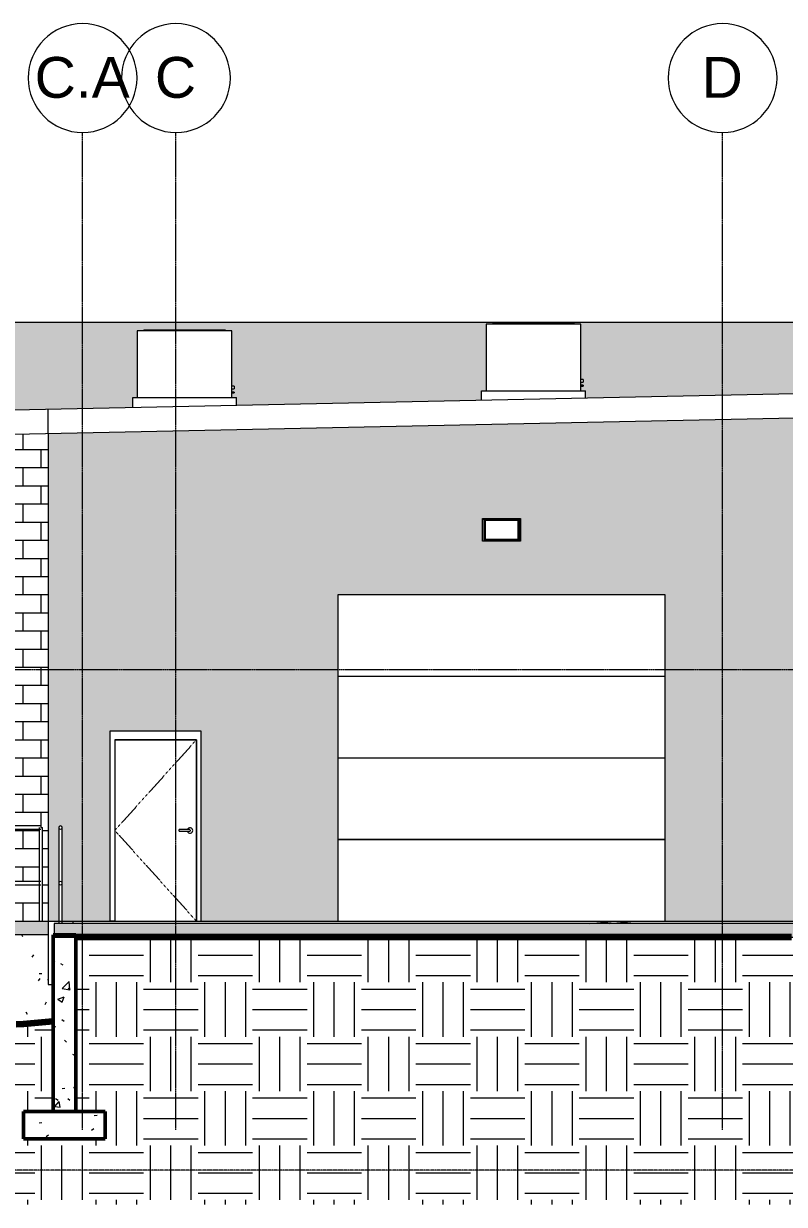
# Model space of a CAD drawing. Header units: inches. Extents: x -4221 to 4009, y -195 to 396.
# Drawn here: x -498 to -163, y -125 to 396 of the extents above; entities that cross this region are included whole.
import ezdxf

# ---------------------------------------------------------------- set-up
doc = ezdxf.new("R2010")
doc.units = ezdxf.units.IN
doc.header["$MEASUREMENT"] = 0
for name, pattern in [('Aligning Line 1_8_', [0.25, 0.125, -0.125]), ('Dash 1_16_', [0.125, 0.0625, -0.0625]), ('Grid Line 1_2_', [0.875, 0.5, -0.125, 0.125, -0.125])]:
    doc.linetypes.add(name, pattern=pattern)
for name, color, linetype, lineweight in [('A-DOOR', 31, 'Continuous', 13), ('A-DOOR-FRAM', 31, 'Continuous', 9), ('A-FLOR-HRAL', 11, 'Continuous', 9), ('A-FLOR-LEVL', 51, 'Continuous', 9), ('A-ROOF', 132, 'Continuous', 13), ('A-WALL', 113, 'Continuous', 13), ('A-WALL-PATT', 111, 'Continuous', 20), ('C-BLDG-PADS', 91, 'Continuous', 9), ('C-TOPO', 7, 'Continuous', 9), ('E-LITE-EQPM', 33, 'Continuous', 9), ('G-ANNO-SYMB', 111, 'Aligning Line 1_8_', 9), ('M-EQPM', 50, 'Continuous', 9), ('S-FNDN', 32, 'Continuous', 13), ('S-GRID', 1, 'Continuous', 9), ('S-GRID-IDEN', 1, 'Continuous', 9)]:
    doc.layers.add(name, color=color, linetype=linetype, lineweight=lineweight)
doc.styles.add('Arial', font='arial.ttf', dxfattribs={"height": 18})
pattern_1 = [(50, (-445.445, 0), (27.5427, -2.4099), [2.88, -31.68]), (355, (-445.445, 0), (-5.3278, 28.8843), [2.304, -25.344]), (100.451, (-443.15, -0.2), (22.2153, 26.4739), [2.448, -26.924]), (46.184, (-445.445, 7.68), (40.9819, -6.3564), [4.32, -47.52]), (96.636, (-442.03, 7.15), (35.8907, 37.4062), [3.671, -40.386]), (351.184, (-445.445, 7.68), (35.891, 37.4062), [3.456, -38.016]), (21, (-441.605, 5.76), (22.92104, -15.4607), [2.88, -31.68]), (326, (-441.605, 5.76), (9.3435, 27.8457), [2.304, -25.344]), (71.451, (-439.695, 4.472), (32.2648, 12.3844), [2.448, -26.924]), (37.5, (-445.445, 0), (0.46686, 12.78271), [1.267, -23.77, 1.267, -24.461, -25.44]), (37.5, (-445.445, 0), (0.46686, 12.78271), [-50.765, 1.267, -24.173]), (7.5, (-445.445, 0), (10.1016, 15.1451), [1.267, -13.402, 1.267, -23.194, -9.696]), (7.5, (-445.445, 0), (10.1016, 15.1451), [-39.13, 1.267, -8.429]), (327.5, (-454.008, 0), (20.49916, -0.86578), [1.267, -8.333, 1.267, -28.685, -39.744]), (327.5, (-454.008, 0), (20.49916, -0.86578), [-39.552, 1.267, -38.477]), (317.5, (-457.848, 0), (22.3948, 3.8443), [1.267, -11.213, 1.267, -18.624, -28.224]), (317.5, (-457.848, 0), (22.3948, 3.8443), [-32.371, 1.267, -26.957])]
pattern_2 = [(0, (-445.445, 0), (24, 24), [24, -24]), (0, (-445.445, 9), (24, 24), [24, -24]), (0, (-445.445, 18), (24, 24), [24, -24]), (90, (-442.445, 21), (-24, 24), [24, -24]), (90, (-433.445, 21), (-24, 24), [24, -24]), (90, (-424.445, 21), (-24, 24), [24, -24])]

# ---------------------------------------------------------------- blocks, each defined once
blk = doc.blocks.new('Railing - Lapeyre - 1 1_2_ Post-1355937-BUILDING ELEVATION - WEST')
at = {"layer": 'A-FLOR-HRAL'}
for p, q in [((-11501.48, 41.25), (-11501.48, 0)), ((-11499.98, 0), (-11499.98, 41.25))]:
    blk.add_line(p, q, dxfattribs=at)
blk = doc.blocks.new('Railing - Lapeyre - 1 1_2_ Post-V12-BUILDING ELEVATION - WEST')
at = {"layer": 'A-FLOR-HRAL'}
for p, q in [((-11813.9, 41.25), (-11813.9, 0)), ((-11812.4, 17.5), (-11812.4, 40.5)), ((-11812.4, 0), (-11812.4, 16))]:
    blk.add_line(p, q, dxfattribs=at)
blk = doc.blocks.new('Railing - Lapeyre - 1 1_2_ Post-V13-BUILDING ELEVATION - WEST')
at = {"layer": 'A-FLOR-HRAL'}
for p, q in [((-11462.65, 41.25), (-11462.65, 0)), ((-11461.9, 41.25), (-11461.15, 41.25)), ((-11461.15, 0), (-11461.15, 41.25))]:
    blk.add_line(p, q, dxfattribs=at)
blk = doc.blocks.new('Railing - Railing-1339868-BUILDING ELEVATION - WEST')
at = {"layer": 'A-FLOR-HRAL'}
for p, q in [((-11461.9, 42), (-11813.15, 42)), ((-11461.9, 42), (-11461.9, 41.25)), ((-11813.15, 40.5), (-11461.9, 40.5)), ((-11461.9, 17.5), (-11813.15, 17.5)), ((-11813.15, 16), (-11461.9, 16))]:
    blk.add_line(p, q, dxfattribs=at)
for points, knots in [([(-11813.9, 41.25), (-11813.9, 41.32), (-11813.88, 41.41), (-11813.84, 41.54), (-11813.8, 41.63), (-11813.75, 41.69), (-11813.71, 41.74), (-11813.66, 41.79), (-11813.6, 41.85), (-11813.54, 41.89), (-11813.48, 41.92), (-11813.43, 41.94), (-11813.39, 41.96), (-11813.34, 41.97), (-11813.29, 41.99), (-11813.24, 41.99), (-11813.19, 42), (-11813.16, 42), (-11813.15, 42)], [0, 0, 0, 0, 0.0833333, 0.125, 0.1666667, 0.2083333, 0.2291667, 0.25, 0.2916667, 0.3333333, 0.3541667, 0.375, 0.3958333, 0.4166667, 0.4375, 0.4583333, 0.4791667, 0.5, 0.5, 0.5, 0.5]), ([(-11813.15, 40.5), (-11813.16, 40.5), (-11813.19, 40.5), (-11813.24, 40.51), (-11813.29, 40.51), (-11813.34, 40.53), (-11813.39, 40.54), (-11813.43, 40.56), (-11813.48, 40.58), (-11813.52, 40.6), (-11813.56, 40.63), (-11813.62, 40.66), (-11813.66, 40.71), (-11813.71, 40.76), (-11813.75, 40.81), (-11813.8, 40.87), (-11813.84, 40.96), (-11813.88, 41.09), (-11813.9, 41.18), (-11813.9, 41.25)], [0.5, 0.5, 0.5, 0.5, 0.5208333, 0.5416667, 0.5625, 0.5833333, 0.6041667, 0.625, 0.6458333, 0.6666667, 0.6875, 0.7083333, 0.75, 0.7708333, 0.7916667, 0.8333333, 0.875, 0.9166667, 1, 1, 1, 1]), ([(-11813.9, 16.75), (-11813.9, 16.82), (-11813.88, 16.91), (-11813.84, 17.04), (-11813.8, 17.13), (-11813.75, 17.19), (-11813.71, 17.24), (-11813.66, 17.29), (-11813.6, 17.35), (-11813.54, 17.39), (-11813.48, 17.42), (-11813.43, 17.44), (-11813.39, 17.46), (-11813.34, 17.47), (-11813.29, 17.49), (-11813.24, 17.49), (-11813.19, 17.5), (-11813.16, 17.5), (-11813.15, 17.5)], [0, 0, 0, 0, 0.0833333, 0.125, 0.1666667, 0.2083333, 0.2291667, 0.25, 0.2916667, 0.3333333, 0.3541667, 0.375, 0.3958333, 0.4166667, 0.4375, 0.4583333, 0.4791667, 0.5, 0.5, 0.5, 0.5]), ([(-11813.15, 16), (-11813.16, 16), (-11813.19, 16), (-11813.24, 16.01), (-11813.29, 16.01), (-11813.34, 16.03), (-11813.39, 16.04), (-11813.43, 16.06), (-11813.48, 16.08), (-11813.52, 16.1), (-11813.56, 16.13), (-11813.62, 16.16), (-11813.66, 16.21), (-11813.71, 16.26), (-11813.75, 16.31), (-11813.8, 16.37), (-11813.84, 16.46), (-11813.88, 16.59), (-11813.9, 16.68), (-11813.9, 16.75)], [0.5, 0.5, 0.5, 0.5, 0.5208333, 0.5416667, 0.5625, 0.5833333, 0.6041667, 0.625, 0.6458333, 0.6666667, 0.6875, 0.7083333, 0.75, 0.7708333, 0.7916667, 0.8333333, 0.875, 0.9166667, 1, 1, 1, 1])]:
    blk.add_open_spline(points, degree=3, knots=knots, dxfattribs=at)
for name, p in [('Railing - Lapeyre - 1 1_2_ Post-V12-BUILDING ELEVATION - WEST', (0, 0)), ('Railing - Lapeyre - 1 1_2_ Post-1355937-BUILDING ELEVATION - WEST', (-271.83, 0)), ('Railing - Lapeyre - 1 1_2_ Post-1355937-BUILDING ELEVATION - WEST', (-233, 0)), ('Railing - Lapeyre - 1 1_2_ Post-1355937-BUILDING ELEVATION - WEST', (-194.17, 0)), ('Railing - Lapeyre - 1 1_2_ Post-1355937-BUILDING ELEVATION - WEST', (-155.33, 0)), ('Railing - Lapeyre - 1 1_2_ Post-1355937-BUILDING ELEVATION - WEST', (-116.5, 0)), ('Railing - Lapeyre - 1 1_2_ Post-1355937-BUILDING ELEVATION - WEST', (-77.67, 0)), ('Railing - Lapeyre - 1 1_2_ Post-1355937-BUILDING ELEVATION - WEST', (-38.83, 0)), ('Railing - Lapeyre - 1 1_2_ Post-1355937-BUILDING ELEVATION - WEST', (0, 0)), ('Railing - Lapeyre - 1 1_2_ Post-V13-BUILDING ELEVATION - WEST', (0, 0))]:
    blk.add_blockref(name, p)
blk = doc.blocks.new('Railing - Lapeyre - 1 1_2_ Post-V14-BUILDING ELEVATION - WEST')
at = {"layer": 'A-FLOR-HRAL'}
for p, q in [((-11454.02, 41.25), (-11454.02, -1)), ((-11452.52, -1), (-11452.52, 41.25))]:
    blk.add_line(p, q, dxfattribs=at)
blk = doc.blocks.new('Railing - Railing-1341484-BUILDING ELEVATION - WEST')
at = {"layer": 'A-FLOR-HRAL'}
for centre, start, end in [((-11453.27, 41.25), 360, 180), ((-11453.27, 41.25), 180, 360), ((-11453.27, 16.75), 360, 180), ((-11453.27, 16.75), 180, 360)]:
    blk.add_arc(centre, 0.75, start, end, dxfattribs=at)
blk.add_blockref('Railing - Lapeyre - 1 1_2_ Post-V14-BUILDING ELEVATION - WEST', (0, 0))
blk = doc.blocks.new('Condensing Unit - Air Cooled - DX - 6-10 Tons - 6 Tons-1352867-BUILDING ELEVATION - WEST')
at = {"layer": 'M-EQPM'}
for p, q in [((-11265.68, 263.33), (-11265.68, 233.92)), ((-11223.9, 263.33), (-11265.68, 263.33)), ((-11262.75, 263.69), (-11262.75, 263.33)), ((-11262.69, 263.69), (-11251.75, 263.69)), ((-11251.75, 263.69), (-11240.81, 263.69)), ((-11240.83, 263.69), (-11237.83, 263.69)), ((-11240.75, 263.33), (-11240.75, 263.69)), ((-11237.83, 263.69), (-11226.89, 263.69)), ((-11226.83, 263.33), (-11226.83, 263.69)), ((-11223.9, 233.92), (-11223.9, 263.33)), ((-11222.9, 238.87), (-11223.9, 238.87)), ((-11223.9, 237.75), (-11222.9, 237.75)), ((-11222.9, 236.33), (-11223.9, 236.33)), ((-11223.9, 235.95), (-11222.9, 235.95)), ((-11222.9, 238.87), (-11222.9, 238.31)), ((-11222.9, 238.31), (-11222.9, 237.75)), ((-11222.9, 236.32), (-11222.9, 236.14)), ((-11222.9, 236.14), (-11222.9, 235.96)), ((-11267.68, 233.92), (-11221.9, 233.92)), ((-11267.68, 229.62), (-11267.68, 233.92)), ((-11221.9, 230.57), (-11221.9, 233.92))]:
    blk.add_line(p, q, dxfattribs=at)
blk = doc.blocks.new('Condensing Unit - Air Cooled - DX - 6-10 Tons - 6 Tons-V15-BUILDING ELEVATION - WEST')
at = {"layer": 'M-EQPM'}
for p, q in [((-11416.53, 260.73), (-11416.53, 260.37)), ((-11416.47, 260.73), (-11405.53, 260.73)), ((-11405.53, 260.73), (-11394.59, 260.73)), ((-11394.61, 260.73), (-11391.61, 260.73)), ((-11394.53, 260.37), (-11394.53, 260.73)), ((-11391.61, 260.73), (-11380.67, 260.73)), ((-11380.61, 260.37), (-11380.61, 260.73)), ((-11419.46, 260.37), (-11419.46, 230.96)), ((-11377.68, 260.37), (-11419.46, 260.37)), ((-11377.68, 230.96), (-11377.68, 260.37)), ((-11376.68, 235.91), (-11377.68, 235.91)), ((-11377.68, 234.78), (-11376.68, 234.78)), ((-11376.68, 235.91), (-11376.68, 235.35)), ((-11376.68, 235.35), (-11376.68, 234.78)), ((-11421.46, 230.96), (-11375.68, 230.96)), ((-11421.46, 226.41), (-11421.46, 230.96)), ((-11376.68, 233.36), (-11377.68, 233.36)), ((-11377.68, 232.99), (-11376.68, 232.99)), ((-11376.68, 233.36), (-11376.68, 233.18)), ((-11376.68, 233.18), (-11376.68, 232.99)), ((-11375.68, 227.37), (-11375.68, 230.96))]:
    blk.add_line(p, q, dxfattribs=at)
blk = doc.blocks.new('Door-Sectional_DesignersChoice_Amarr - 16_x8_-V17-BUILDING ELEVATION - WEST')
at = {"layer": 'A-DOOR'}
for p, q in [((-11186.83, 143.94), (-11330.83, 143.94)), ((-11330.83, 108), (-11186.83, 108)), ((-11186.83, 107.94), (-11330.83, 107.94)), ((-11330.83, 72), (-11186.83, 72)), ((-11186.83, 71.94), (-11330.83, 71.94)), ((-11330.83, 36), (-11186.83, 36)), ((-11186.83, 35.94), (-11330.83, 35.94)), ((-11330.83, 0), (-11186.83, 0))]:
    blk.add_line(p, q, dxfattribs=at)
blk = doc.blocks.new('Door-Passage-Single-Flush - 36_ x 80_-V18-BUILDING ELEVATION - WEST')
at = {"layer": 'A-DOOR', "linetype": 'Dash 1_16_', "lineweight": 9}
for p, q in [((-11393.33, 80), (-11429.33, 40)), ((-11429.33, 40), (-11393.33, 0))]:
    blk.add_line(p, q, dxfattribs=at)
at = {"layer": 'A-DOOR', "lineweight": 9}
for p, q in [((-11393.33, 80), (-11429.33, 80)), ((-11429.33, 80), (-11429.33, 0)), ((-11393.33, 0), (-11393.33, 80)), ((-11396.88, 40.39), (-11401.01, 40.39)), ((-11401.01, 40), (-11401.01, 40.39)), ((-11401.01, 39.61), (-11401.01, 40)), ((-11401.01, 39.61), (-11396.88, 39.61)), ((-11429.33, 0), (-11393.33, 0))]:
    blk.add_line(p, q, dxfattribs=at)
at = {"layer": 'A-DOOR', "lineweight": 9, "flags": 128}
for points in [[(-11396.29, 40.39), (-11396.29, 40.39), (-11396.29, 40.39), (-11396.29, 40.39), (-11396.29, 40.39), (-11396.3, 40.39), (-11396.3, 40.39), (-11396.31, 40.39), (-11396.32, 40.39), (-11396.32, 40.39), (-11396.33, 40.39), (-11396.34, 40.39), (-11396.35, 40.39), (-11396.36, 40.39), (-11396.38, 40.39), (-11396.39, 40.39), (-11396.4, 40.39), (-11396.42, 40.39), (-11396.43, 40.39), (-11396.45, 40.39), (-11396.47, 40.39), (-11396.48, 40.39), (-11396.5, 40.39), (-11396.52, 40.39), (-11396.54, 40.39), (-11396.56, 40.39), (-11396.58, 40.39), (-11396.6, 40.39), (-11396.62, 40.39), (-11396.64, 40.39), (-11396.66, 40.39), (-11396.68, 40.39), (-11396.71, 40.39), (-11396.73, 40.39), (-11396.75, 40.39), (-11396.78, 40.39), (-11396.8, 40.39), (-11396.82, 40.39), (-11396.85, 40.39), (-11396.87, 40.39), (-11396.88, 40.39)], [(-11396.88, 39.61), (-11396.85, 39.61), (-11396.83, 39.61), (-11396.81, 39.61), (-11396.78, 39.61), (-11396.76, 39.61), (-11396.74, 39.61), (-11396.71, 39.61), (-11396.69, 39.61), (-11396.67, 39.61), (-11396.65, 39.61), (-11396.63, 39.61), (-11396.6, 39.61), (-11396.58, 39.61), (-11396.56, 39.61), (-11396.54, 39.61), (-11396.52, 39.61), (-11396.51, 39.61), (-11396.49, 39.61), (-11396.47, 39.61), (-11396.45, 39.61), (-11396.44, 39.61), (-11396.42, 39.61), (-11396.41, 39.61), (-11396.39, 39.61), (-11396.38, 39.61), (-11396.37, 39.61), (-11396.36, 39.61), (-11396.35, 39.61), (-11396.34, 39.61), (-11396.33, 39.61), (-11396.32, 39.61), (-11396.31, 39.61), (-11396.3, 39.61), (-11396.3, 39.61), (-11396.29, 39.61), (-11396.29, 39.61), (-11396.29, 39.61), (-11396.29, 39.61), (-11396.29, 39.61)]]:
    blk.add_lwpolyline(points, dxfattribs=at)
at = {"layer": 'A-DOOR', "lineweight": 9}
for centre, radius, start, end in [((-11396.19, 40), 1.18, 360, 160.3657), ((-11396.19, 40), 1.18, 199.5633, 360), ((-11396.29, 40), 0.394, 75, 90), ((-11396.29, 40), 0.394, 270, 285), ((-11396.29, 40), 0.394, 0, 30), ((-11396.29, 40), 0.394, 330, 0)]:
    blk.add_arc(centre, radius, start, end, dxfattribs=at)
at = {"layer": 'A-DOOR-FRAM'}
for p, q in [((-11429.33, 80), (-11429.33, 0)), ((-11429.33, 80), (-11393.33, 80)), ((-11393.33, 80), (-11393.33, 0)), ((-11429.33, 0), (-11431.33, 0)), ((-11393.33, 0), (-11391.33, 0))]:
    blk.add_line(p, q, dxfattribs=at)
blk = doc.blocks.new('Pathway_Cooper_Streetworks_WKP_Pak_Glass - Pathway_Cooper_Streetworks_WKP_Pak_Glass-V20-BUILDING ELEVATION - WEST')
at = {"layer": 'E-LITE-EQPM'}
for p, q in [((-11614.02, 177.56), (-11597.27, 177.56)), ((-11614.02, 177.24), (-11614.02, 177.56)), ((-11614.02, 177.24), (-11597.27, 177.24)), ((-11614.02, 167.52), (-11614.02, 177.24)), ((-11597.27, 177.56), (-11597.27, 177.24)), ((-11597.27, 177.24), (-11597.27, 167.52)), ((-11613.52, 176.87), (-11613.52, 167.9)), ((-11613.52, 176.87), (-11597.77, 176.87)), ((-11613.32, 176.87), (-11613.32, 168.21)), ((-11613.02, 168.44), (-11613.02, 176.83)), ((-11612.89, 176.83), (-11613.02, 176.83)), ((-11613.02, 168.44), (-11613.02, 176.83)), ((-11598.27, 176.83), (-11613.02, 176.83)), ((-11612.89, 176.83), (-11612.89, 168.44)), ((-11598.4, 168.44), (-11598.4, 176.83)), ((-11598.27, 176.83), (-11598.4, 176.83)), ((-11598.27, 176.83), (-11598.27, 168.44)), ((-11598.27, 176.83), (-11598.27, 168.44)), ((-11597.97, 168.21), (-11597.97, 176.87)), ((-11597.77, 167.9), (-11597.77, 176.87)), ((-11597.27, 167.52), (-11614.02, 167.52)), ((-11613.52, 167.9), (-11613.32, 168.21)), ((-11613.52, 167.9), (-11597.77, 167.9)), ((-11613.32, 168.44), (-11613.02, 168.44)), ((-11597.97, 168.34), (-11613.32, 168.34)), ((-11597.97, 168.34), (-11613.32, 168.34)), ((-11597.97, 168.28), (-11613.32, 168.28)), ((-11613.32, 168.21), (-11597.97, 168.21)), ((-11613.02, 168.44), (-11612.89, 168.44)), ((-11613.02, 168.44), (-11598.27, 168.44)), ((-11598.4, 168.44), (-11598.27, 168.44)), ((-11598.27, 168.44), (-11597.97, 168.44)), ((-11597.77, 167.9), (-11597.97, 168.21))]:
    blk.add_line(p, q, dxfattribs=at)
blk = doc.blocks.new('Grid - Grid Head - Circle-50561-BUILDING ELEVATION - WEST')
at = {"layer": 'S-GRID-IDEN'}
for start, end in [(360, 180), (180, 360)]:
    blk.add_arc((-10800.4, 371.84), 24, start, end, dxfattribs=at)

msp = doc.modelspace()

# ---------------------------------------------------------------- hatches: boundary and pattern name
at = {"layer": 'A-WALL-PATT', "lineweight": 9}
h = msp.add_hatch(dxfattribs=at)
h.set_pattern_fill('FP_16', style=0, pattern_type=2)
h.set_pattern_definition([(0, (-802.9595, 0), (0, 8), []), (90, (-802.9595, 0), (-8, 8), [8, -8])])
h.paths.add_polyline_path([(155.79, -7.01), (155.79, -7), (134.3, -7.01)], flags=0)
h.paths.add_polyline_path([(-799.46, 0), (-799.46, 16), (-800.63, 16), (-800.63, 0), (-800.36, 0)], flags=0)
h.paths.add_polyline_path([(-802.96, 0), (-802.13, 0), (-802.13, 16), (-802.96, 16), (-802.96, 1.95)], flags=0)
h.paths.add_polyline_path([(-800.36, 17.5), (-799.46, 17.5), (-799.46, 40.5), (-800.63, 40.5), (-800.63, 17.5)], flags=0)
h.paths.add_polyline_path([(-802.96, 17.5), (-802.13, 17.5), (-802.13, 40.5), (-802.96, 40.5), (-802.96, 23.1)], flags=0)
h.paths.add_polyline_path([(-802.96, 42), (-799.46, 42), (-799.46, 168.34), (-802.96, 168.34), (-802.96, 102), (-800.96, 102), (-800.96, 90), (-802.96, 90), (-802.96, 44.24)], flags=0)
h.paths.add_polyline_path([(328.19, 124), (328.19, 264), (-98.96, 264), (-98.96, 242.59), (-97.96, 242.57), (-97.96, 241.46), (-98.96, 241.46), (-98.96, 240.03), (-97.96, 240.02), (-97.96, 239.67), (-98.96, 239.67), (-98.96, 237.63), (-96.96, 237.63), (-96.96, 233.77), (188.17, 239.71), (188.17, 177.29), (188.41, 177.56), (188.77, 177.24), (188.44, 176.85), (188.48, 176.83), (188.44, 168.44), (188.17, 168.44), (188.17, 124), (290.07, 124)], flags=0)
h.paths.add_polyline_path([(-802.96, 177.46), (-799.46, 177.46), (-799.46, 219.14), (-450.28, 226.41), (-450.28, 230.96), (-448.28, 230.96), (-448.28, 260.37), (-445.29, 260.37), (-445.29, 260.73), (-409.48, 260.73), (-409.48, 260.37), (-406.5, 260.37), (-406.5, 235.91), (-405.5, 235.89), (-405.5, 234.78), (-406.5, 234.78), (-406.5, 233.36), (-405.5, 233.34), (-405.5, 232.99), (-406.5, 232.99), (-406.5, 230.96), (-404.5, 230.96), (-404.5, 227.37), (-296.5, 229.62), (-296.5, 233.92), (-294.5, 233.92), (-294.5, 263.33), (-291.51, 263.33), (-291.51, 263.69), (-255.7, 263.69), (-255.7, 263.33), (-252.71, 263.33), (-252.71, 238.87), (-251.71, 238.85), (-251.71, 237.75), (-252.71, 237.75), (-252.71, 236.32), (-251.71, 236.3), (-251.71, 235.96), (-252.71, 235.96), (-252.71, 233.92), (-250.71, 233.92), (-250.71, 230.57), (-131.92, 233.04), (-142.74, 233.04), (-142.74, 237.63), (-140.74, 237.63), (-140.74, 264), (-802.96, 264), (-802.96, 208.56)], flags=0)
h = msp.add_hatch(dxfattribs=at)
h.set_pattern_fill('FP_18', color=256, style=0, pattern_type=2)
h.set_pattern_definition([(90, (-77.147, 0), (-16, 1e-15), [16, 0, 0, 0]), (90, (-83.147, 0), (-16, 1e-15), [16, 0, 0, 0]), (90, (-82.147, 0), (-16, 1e-15), [2.143, -13.857]), (90, (-88.147, 0), (-16, 1e-15), [16, 0, 0, 0]), (90, (-82.147, 3.214), (-16, 1e-15), [2.143, -13.857]), (90, (-82.147, 6.429), (-16, 1e-15), [2.143, -13.857]), (90, (-82.147, 9.643), (-16, 1e-15), [2.143, -13.857]), (90, (-82.147, 12.857), (-16, 1e-15), [2.143, -13.857]), (90, (-78.147, 0), (-16, 1e-15), [2.143, -13.857]), (90, (-78.147, 3.214), (-16, 1e-15), [2.143, -13.857]), (90, (-78.147, 6.429), (-16, 1e-15), [2.143, -13.857]), (90, (-78.147, 9.643), (-16, 1e-15), [2.143, -13.857]), (90, (-78.147, 12.857), (-16, 1e-15), [2.143, -13.857])])
h.paths.add_polyline_path([(-487.58, 0), (-482.83, 0), (-482.81, 41.31), (-482.62, 41.78), (-482.08, 42), (-481.55, 41.78), (-481.33, 41.25), (-481.33, 0), (-460.15, 0), (-460.15, 84), (-420.15, 84), (-420.15, 0), (-359.64, 0), (-359.64, 144), (-215.64, 144), (-215.64, 0), (-93.58, 0), (-93.58, 223.34), (-487.58, 215.13), (-487.58, 1.95)], flags=0)
h.paths.add_polyline_path([(-295.02, 167.52), (-296.02, 167.52), (-296.02, 177.56), (-279.27, 177.56), (-279.27, 167.52), (-294.09, 167.52)], flags=0)
h = msp.add_hatch(dxfattribs=at)
h.set_pattern_fill('FP_10', color=256, style=0, pattern_type=2)
h.set_pattern_definition([(0, (-306.5755, 0), (0, 8), []), (90, (-306.5755, 0), (-8, 8), [8, -8])])
h.paths.add_polyline_path([(-487.58, 0), (-487.58, 215.13), (-540.58, 214.03), (-540.58, 42), (-490.71, 41.97), (-490.71, 41.25), (-489.96, 41.25), (-489.96, 0), (-488.81, 0)], flags=0)
h.paths.add_polyline_path([(-514.77, 0), (-491.46, 0), (-491.46, 16), (-528.79, 16), (-528.79, 0)], flags=0)
h.paths.add_polyline_path([(-540.58, 0), (-530.29, 0), (-530.29, 16), (-540.58, 16)], flags=0)
h.paths.add_polyline_path([(-523.49, 17.5), (-491.46, 17.5), (-491.46, 40.5), (-528.79, 40.5), (-528.79, 17.5), (-527.75, 17.5)], flags=0)
h.paths.add_polyline_path([(-530.29, 17.5), (-530.29, 40.5), (-540.58, 40.5), (-540.58, 17.5), (-534.24, 17.5)], flags=0)
h = msp.add_hatch(dxfattribs=at)
h.set_pattern_fill('FP_11', style=0, pattern_type=2)
h.set_pattern_definition([(0, (-445.4455, 0), (30.72, 7.68), [1.267, -21.773, 1.267, -21.773, -122.88]), (0, (-445.4455, 0), (30.72, 7.68), [-46.08, 1.267, -44.813, 1.267, -21.773, -53.76]), (0, (-445.4455, 0), (30.72, 7.68), [-115.2, 1.267, -14.093, 1.267, -37.133]), (120, (-433.9255, 3.84), (-22.01108, 22.7643), [1.267, -21.773, 1.267, -21.773, -122.88]), (120, (-433.9255, 3.84), (-22.01108, 22.7643), [-46.08, 1.267, -44.813, 1.267, -21.773, -53.76]), (120, (-433.9255, 3.84), (-22.01108, 22.7643), [-115.2, 1.267, -14.093, 1.267, -37.133]), (240, (-430.0855, 19.2), (-8.70892, -30.4443), [1.267, -21.773, 1.267, -21.773, -122.88]), (240, (-430.0855, 19.2), (-8.70892, -30.4443), [-46.08, 1.267, -44.813, 1.267, -21.773, -53.76]), (240, (-430.0855, 19.2), (-8.70892, -30.4443), [-115.2, 1.267, -14.093, 1.267, -37.133])])
h.paths.add_polyline_path([(-845.21, -44.16), (-793.34, -43.84), (-501.54, -43.84), (-485.33, -42.49), (-485.33, -28), (-487.58, -28), (-487.58, -6), (-845.21, -6), (-845.21, -41.52), (-794.64, -41.52), (-794.64, -42), (-845.21, -42), (-845.21, -43.84)], flags=0)
h = msp.add_hatch(dxfattribs=at)
h.set_pattern_fill('FP_12', style=0, pattern_type=2)
h.set_pattern_definition(pattern_1)
h.paths.add_polyline_path([(-475.33, -84), (-475.33, -6), (-485.33, -6), (-485.33, -84)], flags=0)
at = {"layer": 'C-BLDG-PADS'}
msp.add_hatch(color=255, dxfattribs=at).paths.add_polyline_path([(-696.51, -6), (-487.58, -6), (-487.58, 0), (-844.71, 0), (-844.71, -6), (-748.44, -6)], flags=0)
h = msp.add_hatch(dxfattribs=at)
h.set_pattern_fill('FP_12', color=256, style=0, pattern_type=2)
h.set_pattern_definition(pattern_1)
h.paths.add_polyline_path([(270.7, -7), (270.7, -1), (-484.83, -1), (-484.83, -7), (238.15, -7)], flags=0)
at = {"layer": 'C-TOPO'}
h = msp.add_hatch(dxfattribs=at)
h.set_pattern_fill('FP_19', color=256, style=0, pattern_type=2)
h.set_pattern_definition(pattern_2)
h.paths.add_polyline_path([(-114.19, -124.92), (271.81, -124.92), (271.81, -7.01), (-475.33, -7.01), (-475.33, -84), (-462.33, -84), (-462.33, -96), (-484.83, -96), (-484.83, -124.92), (-125.33, -124.92)], flags=0)
h = msp.add_hatch(dxfattribs=at)
h.set_pattern_fill('FP_19', color=256, style=0, pattern_type=2)
h.set_pattern_definition(pattern_2)
h.paths.add_polyline_path([(-872.54, -124.92), (-498.33, -124.92), (-498.33, -45.22), (-501.61, -45.48), (-591.25, -45.06), (-956.14, -45.2), (-956.14, -124.92)], flags=0)
h = msp.add_hatch(dxfattribs=at)
h.set_pattern_fill('FP_19', color=256, style=0, pattern_type=2)
h.set_pattern_definition(pattern_2)
h.paths.add_polyline_path([(-494.92, -124.92), (-484.83, -124.92), (-484.83, -96), (-498.33, -96), (-498.33, -124.92), (-495.5, -124.92)], flags=0)
h.paths.add_polyline_path([(-496.67, -84), (-485.33, -84), (-485.33, -44.17), (-498.33, -45.22), (-498.33, -84), (-496.96, -84)], flags=0)
at = {"layer": 'S-FNDN', "lineweight": 9}
h = msp.add_hatch(dxfattribs=at)
h.set_pattern_fill('FP_12', color=8, style=0, pattern_type=2)
h.set_pattern_definition(pattern_1)
h.paths.add_polyline_path([(-462.33, -96), (-462.33, -84), (-498.33, -84), (-498.33, -96)], flags=0)

# ---------------------------------------------------------------- linework, layer by layer
at = {"layer": 'A-FLOR-LEVL', "linetype": 'Grid Line 1_2_'}
for p, q in [((-1005.82, 111), (802.2, 111)), ((-1052.86, 0), (802.2, 0))]:
    msp.add_line(p, q, dxfattribs=at)
at = {"layer": 'A-ROOF'}
for p, q in [((188.17, 239.71), (-799.46, 219.14)), ((-799.46, 208.64), (188.17, 229.21)), ((-487.58, 215.13), (-487.58, 225.64))]:
    msp.add_line(p, q, dxfattribs=at)
at = {"layer": 'A-WALL'}
for p, q in [((-140.74, 264), (-802.96, 264)), ((-487.58, 215.13), (-487.58, -28)), ((-359.64, 0), (-359.64, 144)), ((-359.64, 144), (-215.64, 144)), ((-215.64, 144), (-215.64, 0)), ((-460.15, 0), (-460.15, 84)), ((-460.15, 84), (-420.15, 84)), ((-420.15, 84), (-420.15, 0)), ((-487.58, 0), (-482.83, 0)), ((-481.34, 0), (-460.15, 0)), ((-476.71, 0), (-476.71, -1)), ((-420.15, 0), (-359.64, 0)), ((-215.64, 0), (-33.84, 0)), ((-487.58, -28), (-485.33, -28))]:
    msp.add_line(p, q, dxfattribs=at)
at = {"layer": 'C-BLDG-PADS'}
msp.add_line((-956.14, 0), (-487.58, 0), dxfattribs=at)
at = {"layer": 'C-BLDG-PADS', "lineweight": 13}
for p, q in [((270.7, -1), (-484.83, -1)), ((-484.83, -1), (-484.83, -7)), ((-484.83, -7), (270.7, -7))]:
    msp.add_line(p, q, dxfattribs=at)
at = {"layer": 'C-TOPO'}
for p, q in [((-248.74, -1), (-237.78, 0)), ((-239.96, -1), (-229, 0)), ((-159.79, -7.01), (-475.33, -7.01)), ((-314.54, -7.01), (-314.47, -7)), ((-305.76, -7.01), (-305.69, -7)), ((-487.14, -44.32), (-498.34, -45.22)), ((-487.14, -44.32), (-485.33, -44.17))]:
    msp.add_line(p, q, dxfattribs=at)
at = {"layer": 'C-TOPO', "lineweight": 140}
for p, q in [((-159.79, -7.01), (-475.33, -7.01)), ((-501.61, -45.48), (-498.33, -45.22)), ((-498.33, -45.22), (-487.14, -44.32)), ((-487.14, -44.32), (-485.33, -44.17))]:
    msp.add_line(p, q, dxfattribs=at)
at = {"layer": 'G-ANNO-SYMB'}
msp.add_line((705.48, -109.86), (-956.14, -109.86), dxfattribs=at)
at = {"layer": 'S-FNDN'}
msp.add_line((-487.58, -6), (-845.21, -6), dxfattribs=at)
at = {"layer": 'S-FNDN', "lineweight": 50}
for p, q in [((-475.33, -6), (-485.33, -6)), ((-485.33, -6), (-485.33, -84)), ((-475.33, -84), (-475.33, -6)), ((-462.33, -84), (-498.33, -84)), ((-498.33, -84), (-498.33, -96)), ((-462.33, -96), (-462.33, -84)), ((-498.33, -96), (-462.33, -96))]:
    msp.add_line(p, q, dxfattribs=at)
at = {"layer": 'S-GRID', "linetype": 'Grid Line 1_2_'}
for p, q in [((-472.34, -92), (-472.34, 347.84)), ((-431.21, -92), (-431.21, 347.84)), ((-190.21, -92), (-190.21, 347.84))]:
    msp.add_line(p, q, dxfattribs=at)

# ---------------------------------------------------------------- block references
at = {"layer": 'A-DOOR'}
msp.add_blockref('Door-Sectional_DesignersChoice_Amarr - 16_x8_-V17-BUILDING ELEVATION - WEST', (10971.19, 0), dxfattribs=at)
at = {"layer": 'A-DOOR', "lineweight": 9}
msp.add_blockref('Door-Passage-Single-Flush - 36_ x 80_-V18-BUILDING ELEVATION - WEST', (10971.19, 0), dxfattribs=at)
at = {"layer": 'A-FLOR-HRAL'}
for name in ['Railing - Railing-1339868-BUILDING ELEVATION - WEST', 'Railing - Railing-1341484-BUILDING ELEVATION - WEST']:
    msp.add_blockref(name, (10971.19, 0), dxfattribs=at)
at = {"layer": 'E-LITE-EQPM'}
msp.add_blockref('Pathway_Cooper_Streetworks_WKP_Pak_Glass - Pathway_Cooper_Streetworks_WKP_Pak_Glass-V20-BUILDING ELEVATION - WEST', (11318, 0), dxfattribs=at)
at = {"layer": 'M-EQPM'}
for name in ['Condensing Unit - Air Cooled - DX - 6-10 Tons - 6 Tons-V15-BUILDING ELEVATION - WEST', 'Condensing Unit - Air Cooled - DX - 6-10 Tons - 6 Tons-1352867-BUILDING ELEVATION - WEST']:
    msp.add_blockref(name, (10971.19, 0), dxfattribs=at)
at = {"layer": 'S-GRID-IDEN'}
for p in [(10328.05, 0), (10369.19, 0), (10610.19, 0)]:
    msp.add_blockref('Grid - Grid Head - Circle-50561-BUILDING ELEVATION - WEST', p, dxfattribs=at)

# ---------------------------------------------------------------- texts
at = {"layer": 'S-GRID-IDEN', "char_height": 18, "attachment_point": 1, "style": 'Arial'}
for s, insert, width in [('C.A', (-493.48, 381.12), 50.904), ('C', (-440.47, 381.12), 22.119), ('D', (-199.47, 381.12), 22.119)]:
    msp.add_mtext(s, dxfattribs=dict(at, insert=insert, width=width))

doc.saveas('drawing.dxf')
